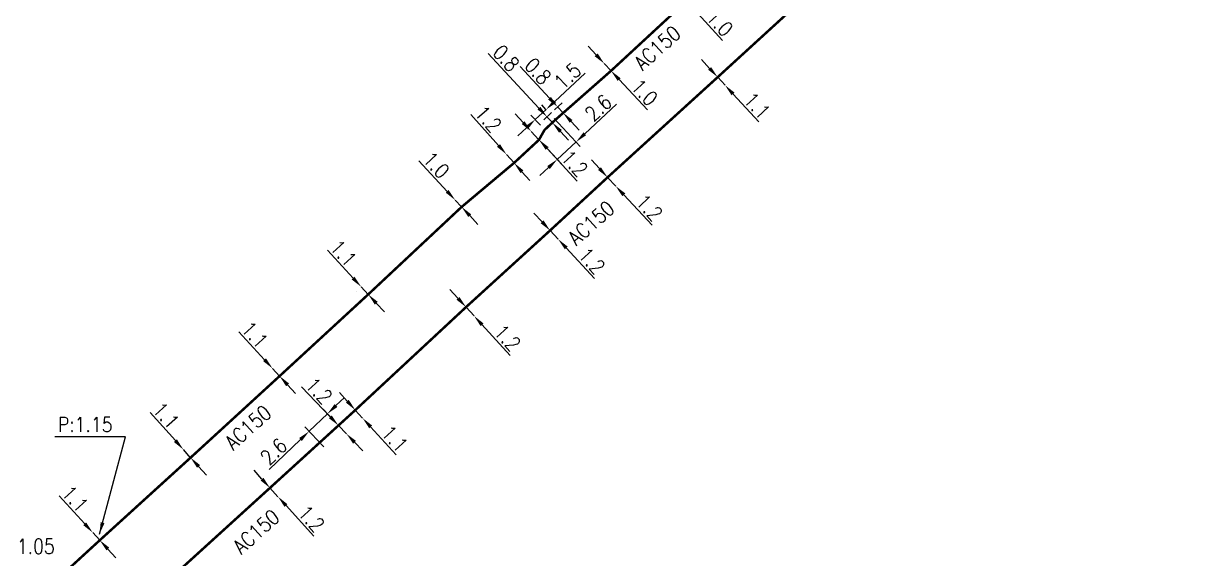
# Model space of a CAD drawing. Header units: millimetres. Extents: x 160996 to 162003, y 120996 to 122000.
# Drawn here: x 161123.2 to 161242.6, y 121663.2 to 121717.1 of the extents above; entities that cross this region are included whole.
import ezdxf

# ---------------------------------------------------------------- set-up
doc = ezdxf.new("R2010")
doc.units = ezdxf.units.MM
doc.header["$PDMODE"] = 34
doc.linetypes.add('L_100_AP', pattern=[14, 10, -1.5, 1, -1.5])
doc.layers.get('Defpoints').update_dxf_attribs({"linetype": 'CONTINUOUS'})
doc.layers.add('L_140', color=3, linetype='CONTINUOUS')
doc.styles.get("Standard").update_dxf_attribs({"font": 'romans.shx', "width": 0.85})
doc.dimstyles.get("Standard").update_dxf_attribs({"dimtxt": 1.5, "dimasz": 1.2, "dimexe": 0.625, "dimexo": 0.625, "dimgap": 0.25, "dimtad": 1, "dimdec": 1, "dimzin": 0, "dimdsep": 46, "dimtxsty": 'Standard', "dimcen": -0.5, "dimadec": 0, "dimazin": 0, "dimtfac": 1, "dimtdec": 1, "dimtmove": 0, "dimatfit": 3, "dimfxl": 0, "dimtolj": 1, "dimtzin": 0, "dimarcsym": 0})

# ---------------------------------------------------------------- blocks, each defined once
blk = doc.blocks.new('*D367')
at = {"layer": 'Defpoints', "color": 0, "linetype": 'Continuous', "transparency": 16777216}
for p in [(161193.21, 121711.71), (161193.95, 121710.9), (161193.95, 121710.9)]:
    blk.add_point(p, dxfattribs=at)
at = {"layer": 'L_140', "color": 0, "linetype": 'Continuous', "lineweight": -2, "transparency": 16777216}
for p, q in [((161192.39, 121712.59), (161191.58, 121713.48)), ((161193.21, 121711.71), (161193.95, 121710.9)), ((161194.76, 121710.01), (161197.35, 121707.2))]:
    blk.add_line(p, q, dxfattribs=at)
at = {"layer": 'L_140', "color": 0, "linetype": 'Continuous', "transparency": 16777216}
for points in [[(161192.54, 121712.73), (161192.25, 121712.46), (161193.21, 121711.71)], [(161194.91, 121710.15), (161194.61, 121709.88), (161193.95, 121710.9)]]:
    blk.add_solid(points, dxfattribs=at)
at = {"layer": 'L_140', "color": 0, "linetype": 'Continuous', "transparency": 16777216, "insert": (161197.2, 121708.84), "char_height": 1.5, "attachment_point": 5, "rotation": 312.5515}
blk.add_mtext('\\A1;1.1', dxfattribs=at)
blk = doc.blocks.new('*D368')
at = {"layer": 'Defpoints', "color": 0, "linetype": 'Continuous', "transparency": 16777216}
for p in [(161182.1, 121701.6), (161182.92, 121700.72), (161182.92, 121700.72)]:
    blk.add_point(p, dxfattribs=at)
at = {"layer": 'L_140', "color": 0, "linetype": 'Continuous', "lineweight": -2, "transparency": 16777216}
for p, q in [((161181.29, 121702.48), (161180.47, 121703.36)), ((161182.1, 121701.6), (161182.92, 121700.72)), ((161183.74, 121699.85), (161186.59, 121696.78))]:
    blk.add_line(p, q, dxfattribs=at)
at = {"layer": 'L_140', "color": 0, "linetype": 'Continuous', "transparency": 16777216}
for points in [[(161181.43, 121702.62), (161181.14, 121702.35), (161182.1, 121701.6)], [(161183.89, 121699.98), (161183.59, 121699.71), (161182.92, 121700.72)]]:
    blk.add_solid(points, dxfattribs=at)
at = {"layer": 'L_140', "color": 0, "linetype": 'Continuous', "transparency": 16777216, "insert": (161186.31, 121698.55), "char_height": 1.5, "attachment_point": 5, "rotation": 312.9408}
blk.add_mtext('\\A1;1.2', dxfattribs=at)
blk = doc.blocks.new('*D369')
at = {"layer": 'Defpoints', "color": 0, "linetype": 'Continuous', "transparency": 16777216}
for p in [(161176.3, 121696.24), (161177.12, 121695.36), (161177.12, 121695.36)]:
    blk.add_point(p, dxfattribs=at)
at = {"layer": 'L_140', "color": 0, "linetype": 'Continuous', "lineweight": -2, "transparency": 16777216}
for p, q in [((161175.49, 121697.12), (161174.67, 121698)), ((161176.3, 121696.24), (161177.12, 121695.36)), ((161177.93, 121694.48), (161180.78, 121691.4))]:
    blk.add_line(p, q, dxfattribs=at)
at = {"layer": 'L_140', "color": 0, "linetype": 'Continuous', "transparency": 16777216}
for points in [[(161175.64, 121697.26), (161175.34, 121696.98), (161176.3, 121696.24)], [(161178.08, 121694.61), (161177.79, 121694.34), (161177.12, 121695.36)]]:
    blk.add_solid(points, dxfattribs=at)
at = {"layer": 'L_140', "color": 0, "linetype": 'Continuous', "transparency": 16777216, "insert": (161180.5, 121693.18), "char_height": 1.5, "attachment_point": 5, "rotation": 312.7537}
blk.add_mtext('\\A1;1.2', dxfattribs=at)
blk = doc.blocks.new('*D370')
at = {"layer": 'Defpoints', "color": 0, "linetype": 'Continuous', "transparency": 16777216}
for p in [(161167.82, 121688.51), (161168.63, 121687.62), (161168.63, 121687.62)]:
    blk.add_point(p, dxfattribs=at)
at = {"layer": 'L_140', "color": 0, "linetype": 'Continuous', "lineweight": -2, "transparency": 16777216}
for p, q in [((161167.01, 121689.4), (161166.2, 121690.29)), ((161167.82, 121688.51), (161168.63, 121687.62)), ((161169.43, 121686.74), (161172.26, 121683.64))]:
    blk.add_line(p, q, dxfattribs=at)
at = {"layer": 'L_140', "color": 0, "linetype": 'Continuous', "transparency": 16777216}
for points in [[(161167.16, 121689.53), (161166.86, 121689.26), (161167.82, 121688.51)], [(161169.58, 121686.87), (161169.29, 121686.6), (161168.63, 121687.62)]]:
    blk.add_solid(points, dxfattribs=at)
at = {"layer": 'L_140', "color": 0, "linetype": 'Continuous', "transparency": 16777216, "insert": (161171.99, 121685.42), "char_height": 1.5, "attachment_point": 5, "rotation": 312.3281}
blk.add_mtext('\\A1;1.2', dxfattribs=at)
blk = doc.blocks.new('*D371')
at = {"layer": 'Defpoints', "color": 0, "linetype": 'Continuous', "transparency": 16777216}
for p in [(161156.65, 121678.12), (161157.39, 121677.31), (161157.39, 121677.31)]:
    blk.add_point(p, dxfattribs=at)
at = {"layer": 'L_140', "color": 0, "linetype": 'Continuous', "lineweight": -2, "transparency": 16777216}
for p, q in [((161155.84, 121679.01), (161155.04, 121679.9)), ((161156.65, 121678.12), (161157.39, 121677.31)), ((161158.2, 121676.42), (161160.77, 121673.59))]:
    blk.add_line(p, q, dxfattribs=at)
at = {"layer": 'L_140', "color": 0, "linetype": 'Continuous', "transparency": 16777216}
for points in [[(161155.99, 121679.15), (161155.7, 121678.88), (161156.65, 121678.12)], [(161158.35, 121676.56), (161158.05, 121676.29), (161157.39, 121677.31)]]:
    blk.add_solid(points, dxfattribs=at)
at = {"layer": 'L_140', "color": 0, "linetype": 'Continuous', "transparency": 16777216, "insert": (161160.63, 121675.24), "char_height": 1.5, "attachment_point": 5, "rotation": 312.2589}
blk.add_mtext('\\A1;1.1', dxfattribs=at)
blk = doc.blocks.new('*D372')
at = {"layer": 'Defpoints', "color": 0, "linetype": 'Continuous', "transparency": 16777216}
for p in [(161151.99, 121675.98), (161154.95, 121676.57), (161153.91, 121673.98)]:
    blk.add_point(p, dxfattribs=at)
at = {"layer": 'L_140', "color": 0, "linetype": 'Continuous', "lineweight": -2, "transparency": 16777216}
for p, q in [((161154.7, 121678.57), (161155.56, 121679.4)), ((161154.52, 121677.02), (161153.4, 121678.2)), ((161153.83, 121677.74), (161151.99, 121675.98)), ((161153.47, 121674.43), (161151.56, 121676.43)), ((161151.12, 121675.15), (161147.96, 121672.13))]:
    blk.add_line(p, q, dxfattribs=at)
at = {"layer": 'L_140', "color": 0, "linetype": 'Continuous', "transparency": 16777216}
for points in [[(161154.56, 121678.72), (161154.84, 121678.43), (161153.83, 121677.74)], [(161150.98, 121675.3), (161151.26, 121675.01), (161151.99, 121675.98)]]:
    blk.add_solid(points, dxfattribs=at)
at = {"layer": 'L_140', "color": 0, "linetype": 'Continuous', "transparency": 16777216, "insert": (161148.42, 121673.95), "char_height": 1.5, "attachment_point": 5, "rotation": 43.7373}
blk.add_mtext('\\A1;2.6', dxfattribs=at)
blk = doc.blocks.new('*D373')
at = {"layer": 'Defpoints', "color": 0, "linetype": 'Continuous', "transparency": 16777216}
for p in [(161154.95, 121676.57), (161155.75, 121675.74), (161155.75, 121675.74)]:
    blk.add_point(p, dxfattribs=at)
at = {"layer": 'L_140', "color": 0, "linetype": 'Continuous', "lineweight": -2, "transparency": 16777216}
for p, q in [((161154.12, 121677.44), (161151.23, 121680.46)), ((161155.75, 121675.74), (161154.95, 121676.57)), ((161156.58, 121674.87), (161157.41, 121674))]:
    blk.add_line(p, q, dxfattribs=at)
at = {"layer": 'L_140', "color": 0, "linetype": 'Continuous', "transparency": 16777216}
for points in [[(161154.27, 121677.58), (161153.98, 121677.3), (161154.95, 121676.57)], [(161156.72, 121675.01), (161156.43, 121674.73), (161155.75, 121675.74)]]:
    blk.add_solid(points, dxfattribs=at)
at = {"layer": 'L_140', "color": 0, "linetype": 'Continuous', "transparency": 16777216, "insert": (161152.98, 121680.08), "char_height": 1.5, "attachment_point": 5, "rotation": 313.7373}
blk.add_mtext('\\A1;1.2', dxfattribs=at)
blk = doc.blocks.new('*D374')
at = {"layer": 'Defpoints', "color": 0, "linetype": 'Continuous', "transparency": 16777216}
for p in [(161148.04, 121670.27), (161148.85, 121669.38), (161148.85, 121669.38)]:
    blk.add_point(p, dxfattribs=at)
at = {"layer": 'L_140', "color": 0, "linetype": 'Continuous', "lineweight": -2, "transparency": 16777216}
for p, q in [((161147.23, 121671.16), (161146.43, 121672.05)), ((161148.04, 121670.27), (161148.85, 121669.38)), ((161149.66, 121668.49), (161152.47, 121665.39))]:
    blk.add_line(p, q, dxfattribs=at)
at = {"layer": 'L_140', "color": 0, "linetype": 'Continuous', "transparency": 16777216}
for points in [[(161147.38, 121671.29), (161147.09, 121671.02), (161148.04, 121670.27)], [(161149.8, 121668.63), (161149.51, 121668.36), (161148.85, 121669.38)]]:
    blk.add_solid(points, dxfattribs=at)
at = {"layer": 'L_140', "color": 0, "linetype": 'Continuous', "transparency": 16777216, "insert": (161152.21, 121667.17), "char_height": 1.5, "attachment_point": 5, "rotation": 312.2485}
blk.add_mtext('\\A1;1.2', dxfattribs=at)
blk = doc.blocks.new('*D392')
at = {"layer": 'Defpoints', "color": 0, "linetype": 'Continuous', "transparency": 16777216}
for p in [(161189.37, 121720.12), (161189.37, 121720.12), (161190.05, 121719.38)]:
    blk.add_point(p, dxfattribs=at)
at = {"layer": 'L_140', "color": 0, "linetype": 'Continuous', "lineweight": -2, "transparency": 16777216}
for p, q in [((161188.56, 121721), (161187.75, 121721.89)), ((161189.37, 121720.12), (161190.05, 121719.38)), ((161190.86, 121718.5), (161193.69, 121715.41))]:
    blk.add_line(p, q, dxfattribs=at)
at = {"layer": 'L_140', "color": 0, "linetype": 'Continuous', "transparency": 16777216}
for points in [[(161188.71, 121721.14), (161188.42, 121720.87), (161189.37, 121720.12)], [(161191.01, 121718.63), (161190.71, 121718.36), (161190.05, 121719.38)]]:
    blk.add_solid(points, dxfattribs=at)
at = {"layer": 'L_140', "color": 0, "linetype": 'Continuous', "transparency": 16777216, "insert": (161193.42, 121717.18), "char_height": 1.5, "attachment_point": 5, "rotation": 312.4895}
blk.add_mtext('\\A1;1.0', dxfattribs=at)
blk = doc.blocks.new('*D394')
at = {"layer": 'Defpoints', "color": 0, "linetype": 'Continuous', "transparency": 16777216}
for p in [(161181.77, 121713.08), (161181.77, 121713.08), (161182.45, 121712.35)]:
    blk.add_point(p, dxfattribs=at)
at = {"layer": 'L_140', "color": 0, "linetype": 'Continuous', "lineweight": -2, "transparency": 16777216}
for p, q in [((161180.95, 121713.96), (161180.13, 121714.84)), ((161181.77, 121713.08), (161182.45, 121712.35)), ((161183.26, 121711.47), (161186.12, 121708.4))]:
    blk.add_line(p, q, dxfattribs=at)
at = {"layer": 'L_140', "color": 0, "linetype": 'Continuous', "transparency": 16777216}
for points in [[(161181.1, 121714.1), (161180.8, 121713.82), (161181.77, 121713.08)], [(161183.41, 121711.61), (161183.12, 121711.33), (161182.45, 121712.35)]]:
    blk.add_solid(points, dxfattribs=at)
at = {"layer": 'L_140', "color": 0, "linetype": 'Continuous', "transparency": 16777216, "insert": (161185.83, 121710.18), "char_height": 1.5, "attachment_point": 5, "rotation": 312.9117}
blk.add_mtext('\\A1;1.0', dxfattribs=at)
blk = doc.blocks.new('*D395')
at = {"layer": 'Defpoints', "color": 0, "linetype": 'Continuous', "transparency": 16777216}
for p in [(161166.73, 121699.31), (161166.73, 121699.31), (161167.38, 121698.62)]:
    blk.add_point(p, dxfattribs=at)
at = {"layer": 'L_140', "color": 0, "linetype": 'Continuous', "lineweight": -2, "transparency": 16777216}
for p, q in [((161165.91, 121700.19), (161163.07, 121703.27)), ((161167.38, 121698.62), (161166.73, 121699.31)), ((161168.19, 121697.74), (161169.01, 121696.86))]:
    blk.add_line(p, q, dxfattribs=at)
at = {"layer": 'L_140', "color": 0, "linetype": 'Continuous', "transparency": 16777216}
for points in [[(161166.06, 121700.33), (161165.77, 121700.06), (161166.73, 121699.31)], [(161168.34, 121697.87), (161168.05, 121697.6), (161167.38, 121698.62)]]:
    blk.add_solid(points, dxfattribs=at)
at = {"layer": 'L_140', "color": 0, "linetype": 'Continuous', "transparency": 16777216, "insert": (161164.82, 121702.85), "char_height": 1.5, "attachment_point": 5, "rotation": 312.8515}
blk.add_mtext('\\A1;1.0', dxfattribs=at)
blk = doc.blocks.new('*D396')
at = {"layer": 'Defpoints', "color": 0, "linetype": 'Continuous', "transparency": 16777216}
for p in [(161171.9, 121703.92), (161171.9, 121703.92), (161172.67, 121703.06)]:
    blk.add_point(p, dxfattribs=at)
at = {"layer": 'L_140', "color": 0, "linetype": 'Continuous', "lineweight": -2, "transparency": 16777216}
for p, q in [((161171.1, 121704.82), (161168.32, 121707.94)), ((161172.67, 121703.06), (161171.9, 121703.92)), ((161172.2, 121702.64), (161172.2, 121702.64)), ((161173.46, 121702.16), (161174.26, 121701.27))]:
    blk.add_line(p, q, dxfattribs=at)
at = {"layer": 'L_140', "color": 0, "linetype": 'Continuous', "transparency": 16777216}
for points in [[(161171.25, 121704.95), (161170.95, 121704.68), (161171.9, 121703.92)], [(161173.61, 121702.3), (161173.32, 121702.03), (161172.67, 121703.06)]]:
    blk.add_solid(points, dxfattribs=at)
at = {"layer": 'L_140', "color": 0, "linetype": 'Continuous', "transparency": 16777216, "insert": (161170.06, 121707.49), "char_height": 1.5, "attachment_point": 5, "rotation": 311.6815}
blk.add_mtext('\\A1;1.2', dxfattribs=at)
blk = doc.blocks.new('*D397')
at = {"layer": 'Defpoints', "color": 0, "linetype": 'Continuous', "transparency": 16777216}
for p in [(161176.31, 121708.01), (161177.06, 121708.71), (161176.85, 121707.42)]:
    blk.add_point(p, dxfattribs=at)
at = {"layer": 'L_140', "color": 0, "linetype": 'Continuous', "lineweight": -2, "transparency": 16777216}
for p, q in [((161176.25, 121709.59), (161173.27, 121712.79)), ((161176.76, 121708.43), (161177.52, 121709.13)), ((161177.61, 121708.12), (161177.06, 121708.71)), ((161177.31, 121707.85), (161178.06, 121708.55)), ((161178.42, 121707.24), (161179.24, 121706.36))]:
    blk.add_line(p, q, dxfattribs=at)
at = {"layer": 'L_140', "color": 0, "linetype": 'Continuous', "transparency": 16777216}
for points in [[(161176.39, 121709.72), (161176.1, 121709.45), (161177.06, 121708.71)], [(161178.57, 121707.38), (161178.28, 121707.11), (161177.61, 121708.12)]]:
    blk.add_solid(points, dxfattribs=at)
at = {"layer": 'L_140', "color": 0, "linetype": 'Continuous', "transparency": 16777216, "insert": (161175.08, 121712.31), "char_height": 1.5, "attachment_point": 5, "rotation": 312.8582}
blk.add_mtext('\\A1;0.8', dxfattribs=at)
blk = doc.blocks.new('*D398')
at = {"layer": 'Defpoints', "color": 0, "linetype": 'Continuous', "transparency": 16777216}
for p in [(161175.9, 121708.45), (161176.31, 121708.01), (161175.75, 121706.4)]:
    blk.add_point(p, dxfattribs=at)
at = {"layer": 'L_140', "color": 0, "linetype": 'Continuous', "lineweight": -2, "transparency": 16777216}
for p, q in [((161176.78, 121709.26), (161179.85, 121712.11)), ((161175.33, 121706.86), (161174.37, 121707.88)), ((161174.8, 121707.43), (161175.9, 121708.45)), ((161175.88, 121708.46), (161175.47, 121708.91)), ((161173.92, 121706.61), (161173.04, 121705.79))]:
    blk.add_line(p, q, dxfattribs=at)
at = {"layer": 'L_140', "color": 0, "linetype": 'Continuous', "transparency": 16777216}
for points in [[(161176.64, 121709.41), (161176.91, 121709.12), (161175.9, 121708.45)], [(161173.78, 121706.76), (161174.06, 121706.46), (161174.8, 121707.43)]]:
    blk.add_solid(points, dxfattribs=at)
at = {"layer": 'L_140', "color": 0, "linetype": 'Continuous', "transparency": 16777216, "insert": (161178.07, 121711.83), "char_height": 1.5, "attachment_point": 5, "rotation": 42.8582}
blk.add_mtext('\\A1;1.5', dxfattribs=at)
blk = doc.blocks.new('*D399')
at = {"layer": 'Defpoints', "color": 0, "linetype": 'Continuous', "transparency": 16777216}
for p in [(161176.31, 121708.01), (161175.18, 121705.4), (161178.93, 121705.18)]:
    blk.add_point(p, dxfattribs=at)
at = {"layer": 'L_140', "color": 0, "linetype": 'Continuous', "lineweight": -2, "transparency": 16777216}
for p, q in [((161179.81, 121706), (161183.01, 121708.97)), ((161176.73, 121707.55), (161179.35, 121704.72)), ((161175.61, 121704.94), (161177.45, 121702.95)), ((161177.02, 121703.41), (161178.93, 121705.18)), ((161176.14, 121702.6), (161175.26, 121701.78))]:
    blk.add_line(p, q, dxfattribs=at)
at = {"layer": 'L_140', "color": 0, "linetype": 'Continuous', "transparency": 16777216}
for points in [[(161179.67, 121706.14), (161179.94, 121705.85), (161178.93, 121705.18)], [(161176.01, 121702.74), (161176.28, 121702.45), (161177.02, 121703.41)]]:
    blk.add_solid(points, dxfattribs=at)
at = {"layer": 'L_140', "color": 0, "linetype": 'Continuous', "transparency": 16777216, "insert": (161181.17, 121708.62), "char_height": 1.5, "attachment_point": 5, "rotation": 42.8582}
blk.add_mtext('\\A1;2.6', dxfattribs=at)
blk = doc.blocks.new('*D400')
at = {"layer": 'Defpoints', "color": 0, "linetype": 'Continuous', "transparency": 16777216}
for p in [(161175.21, 121706.99), (161175.99, 121707.71), (161175.75, 121706.4)]:
    blk.add_point(p, dxfattribs=at)
at = {"layer": 'L_140', "color": 0, "linetype": 'Continuous', "lineweight": -2, "transparency": 16777216}
for p, q in [((161175.17, 121708.59), (161170.06, 121714.1)), ((161175.67, 121707.41), (161176.45, 121708.14)), ((161176.53, 121707.12), (161175.99, 121707.71)), ((161176.21, 121706.82), (161176.99, 121707.55)), ((161177.35, 121706.24), (161178.17, 121705.37))]:
    blk.add_line(p, q, dxfattribs=at)
at = {"layer": 'L_140', "color": 0, "linetype": 'Continuous', "transparency": 16777216}
for points in [[(161175.32, 121708.73), (161175.03, 121708.45), (161175.99, 121707.71)], [(161177.5, 121706.38), (161177.2, 121706.11), (161176.53, 121707.12)]]:
    blk.add_solid(points, dxfattribs=at)
at = {"layer": 'L_140', "color": 0, "linetype": 'Continuous', "transparency": 16777216, "insert": (161171.87, 121713.62), "char_height": 1.5, "attachment_point": 5, "rotation": 312.8582}
blk.add_mtext('\\A1;0.8', dxfattribs=at)
blk = doc.blocks.new('*D401')
at = {"layer": 'Defpoints', "color": 0, "linetype": 'Continuous', "transparency": 16777216}
for p in [(161174.4, 121706.24), (161174.4, 121706.24), (161175.18, 121705.4)]:
    blk.add_point(p, dxfattribs=at)
at = {"layer": 'L_140', "color": 0, "linetype": 'Continuous', "lineweight": -2, "transparency": 16777216}
for p, q in [((161173.58, 121707.12), (161172.77, 121708)), ((161174.4, 121706.24), (161175.18, 121705.4)), ((161176, 121704.52), (161179.05, 121701.23))]:
    blk.add_line(p, q, dxfattribs=at)
at = {"layer": 'L_140', "color": 0, "linetype": 'Continuous', "transparency": 16777216}
for points in [[(161173.73, 121707.25), (161173.44, 121706.98), (161174.4, 121706.24)], [(161176.15, 121704.65), (161175.85, 121704.38), (161175.18, 121705.4)]]:
    blk.add_solid(points, dxfattribs=at)
at = {"layer": 'L_140', "color": 0, "linetype": 'Continuous', "transparency": 16777216, "insert": (161178.76, 121703.01), "char_height": 1.5, "attachment_point": 5, "rotation": 312.8582}
blk.add_mtext('\\A1;1.2', dxfattribs=at)
blk = doc.blocks.new('*D402')
at = {"layer": 'Defpoints', "color": 0, "linetype": 'Continuous', "transparency": 16777216}
for p in [(161157.24, 121690.56), (161157.24, 121690.56), (161157.95, 121689.79)]:
    blk.add_point(p, dxfattribs=at)
at = {"layer": 'L_140', "color": 0, "linetype": 'Continuous', "lineweight": -2, "transparency": 16777216}
for p, q in [((161156.43, 121691.44), (161153.83, 121694.25)), ((161156.78, 121690.13), (161156.78, 121690.13)), ((161157.95, 121689.79), (161157.24, 121690.56)), ((161157.49, 121689.36), (161157.49, 121689.36)), ((161158.77, 121688.91), (161159.58, 121688.02))]:
    blk.add_line(p, q, dxfattribs=at)
at = {"layer": 'L_140', "color": 0, "linetype": 'Continuous', "transparency": 16777216}
for points in [[(161156.57, 121691.57), (161156.28, 121691.3), (161157.24, 121690.56)], [(161158.92, 121689.04), (161158.62, 121688.77), (161157.95, 121689.79)]]:
    blk.add_solid(points, dxfattribs=at)
at = {"layer": 'L_140', "color": 0, "linetype": 'Continuous', "transparency": 16777216, "insert": (161155.45, 121693.96), "char_height": 1.5, "attachment_point": 5, "rotation": 312.756}
blk.add_mtext('\\A1;1.1', dxfattribs=at)
blk = doc.blocks.new('*D403')
at = {"layer": 'Defpoints', "color": 0, "linetype": 'Continuous', "transparency": 16777216}
for p in [(161148.3, 121682.32), (161148.3, 121682.32), (161149.01, 121681.55)]:
    blk.add_point(p, dxfattribs=at)
at = {"layer": 'L_140', "color": 0, "linetype": 'Continuous', "lineweight": -2, "transparency": 16777216}
for p, q in [((161147.49, 121683.2), (161144.9, 121686.02)), ((161149.01, 121681.55), (161148.3, 121682.32)), ((161149.82, 121680.66), (161150.63, 121679.78))]:
    blk.add_line(p, q, dxfattribs=at)
at = {"layer": 'L_140', "color": 0, "linetype": 'Continuous', "transparency": 16777216}
for points in [[(161147.64, 121683.34), (161147.34, 121683.07), (161148.3, 121682.32)], [(161149.97, 121680.8), (161149.67, 121680.53), (161149.01, 121681.55)]]:
    blk.add_solid(points, dxfattribs=at)
at = {"layer": 'L_140', "color": 0, "linetype": 'Continuous', "transparency": 16777216, "insert": (161146.52, 121685.73), "char_height": 1.5, "attachment_point": 5, "rotation": 312.5699}
blk.add_mtext('\\A1;1.1', dxfattribs=at)
blk = doc.blocks.new('*D404')
at = {"layer": 'Defpoints', "color": 0, "linetype": 'Continuous', "transparency": 16777216}
for p in [(161139.3, 121674.14), (161139.3, 121674.14), (161140.03, 121673.32)]:
    blk.add_point(p, dxfattribs=at)
at = {"layer": 'L_140', "color": 0, "linetype": 'Continuous', "lineweight": -2, "transparency": 16777216}
for p, q in [((161138.5, 121675.04), (161135.94, 121677.88)), ((161140.03, 121673.32), (161139.3, 121674.14)), ((161140.84, 121672.43), (161141.64, 121671.54))]:
    blk.add_line(p, q, dxfattribs=at)
at = {"layer": 'L_140', "color": 0, "linetype": 'Continuous', "transparency": 16777216}
for points in [[(161138.65, 121675.17), (161138.35, 121674.9), (161139.3, 121674.14)], [(161140.99, 121672.57), (161140.69, 121672.3), (161140.03, 121673.32)]]:
    blk.add_solid(points, dxfattribs=at)
at = {"layer": 'L_140', "color": 0, "linetype": 'Continuous', "transparency": 16777216, "insert": (161137.56, 121677.57), "char_height": 1.5, "attachment_point": 5, "rotation": 311.9607}
blk.add_mtext('\\A1;1.1', dxfattribs=at)
blk = doc.blocks.new('*D405')
at = {"layer": 'Defpoints', "color": 0, "linetype": 'Continuous', "transparency": 16777216}
for p in [(161130.16, 121665.76), (161130.16, 121665.76), (161130.87, 121664.99)]:
    blk.add_point(p, dxfattribs=at)
at = {"layer": 'L_140', "color": 0, "linetype": 'Continuous', "lineweight": -2, "transparency": 16777216}
for p, q in [((161129.35, 121666.64), (161126.76, 121669.46)), ((161130.87, 121664.99), (161130.16, 121665.76)), ((161131.69, 121664.1), (161132.5, 121663.22))]:
    blk.add_line(p, q, dxfattribs=at)
at = {"layer": 'L_140', "color": 0, "linetype": 'Continuous', "transparency": 16777216}
for points in [[(161129.5, 121666.78), (161129.2, 121666.51), (161130.16, 121665.76)], [(161131.83, 121664.24), (161131.54, 121663.97), (161130.87, 121664.99)]]:
    blk.add_solid(points, dxfattribs=at)
at = {"layer": 'L_140', "color": 0, "linetype": 'Continuous', "transparency": 16777216, "insert": (161128.39, 121669.17), "char_height": 1.5, "attachment_point": 5, "rotation": 312.6125}
blk.add_mtext('\\A1;1.1', dxfattribs=at)

msp = doc.modelspace()

# ---------------------------------------------------------------- linework, layer by layer
at = {"layer": 'L_140', "linetype": 'L_100_AP', "flags": 128}
for points in [[(161060.74, 121599.53, 0.25, 0.25, 0), (161064.43, 121603.94, 0.25, 0.25, 0), (161089.2, 121627.65, 0.25, 0.25, 0), (161089.86, 121628.26, 0.25, 0.25, 0), (161090.17, 121627.93, 0.25, 0.25, 0), (161093.41, 121630.61, 0.25, 0.25, 0), (161106.37, 121642.48, 0.25, 0.25, 0), (161119.68, 121654.72, 0.25, 0.25, 0), (161130.87, 121664.99, 0.25, 0.25, 0), (161140.03, 121673.32, 0.25, 0.25, 0), (161149.01, 121681.55, 0.25, 0.25, 0), (161157.95, 121689.79, 0.25, 0.25, 0), (161167.38, 121698.62, 0.25, 0.25, 0), (161172.67, 121703.06, 0.25, 0.25, 0), (161175.13, 121705.34, 0.25, 0.25, 0.077184), (161175.22, 121705.46, 0.25, 0.25, 0), (161175.71, 121706.33, 0.25, 0.25, -0.077166), (161175.81, 121706.45, 0.25, 0.25, 0), (161176.85, 121707.42, 0.25, 0.25, 0), (161182.45, 121712.35, 0.25, 0.25, 0), (161190.05, 121719.38, 0.25, 0.25, 0), (161193.03, 121722.21, 0.25, 0.25, 0), (161194.67, 121723.71, 0.25, 0.25, 0), (161196.2, 121725.18, 0.25, 0.25, 0), (161200.92, 121729.44, 0.25, 0.25, 0), (161206.62, 121734.62, 0.25, 0.25, 0), (161219.71, 121746.78, 0.25, 0.25, 0), (161224.02, 121750.59, 0.25, 0.25, 0), (161226.7, 121753.17, 0.25, 0.25, 0), (161227.16, 121753.63, 0.25, 0.25, 0), (161231.71, 121758.18, 0.25, 0.25, 0), (161235.04, 121762.22, 0, 0, 0)], [(161071.3, 121599.75, 0.25, 0.25, 0), (161078.98, 121607.09, 0.25, 0.25, 0), (161085.19, 121612.6, 0.25, 0.25, 0), (161099.5, 121625.97, 0.25, 0.25, 0), (161108.14, 121633.64, 0.25, 0.25, 0), (161116.85, 121641.62, 0.25, 0.25, 0), (161120.57, 121645.2, 0.25, 0.25, 0), (161128.67, 121652.55, 0.25, 0.25, 0), (161138.14, 121661.27, 0.25, 0.25, 0), (161148.04, 121670.27, 0.25, 0.25, 0), (161154.95, 121676.57, 0.25, 0.25, 0), (161156.65, 121678.12, 0.25, 0.25, 0), (161167.82, 121688.51, 0.25, 0.25, 0), (161176.3, 121696.24, 0.25, 0.25, 0), (161182.1, 121701.6, 0.25, 0.25, 0), (161193.21, 121711.71, 0.25, 0.25, 0), (161206.25, 121723.64, 0.25, 0.25, 0), (161219.29, 121735.73, 0.25, 0.25, 0), (161233.59, 121748.65, 0.25, 0.25, 0), (161233.59, 121748.65, 0.25, 0.25, 0), (161233.59, 121748.65, 0.25, 0.25, 0), (161240.34, 121755.24, 0.25, 0.25, 0), (161240.68, 121754.87, 0.25, 0.25, 0), (161242.43, 121756.51, 0.25, 0.25, 0), (161242.09, 121756.88, 0.25, 0.25, 0), (161242.46, 121757.22, 0, 0, 0)]]:
    msp.add_lwpolyline(points, format="xyseb", dxfattribs=at)

# ---------------------------------------------------------------- texts
at = {"layer": 'L_140', "linetype": 'Continuous', "width": 0.85}
for p in [(161185.61, 121712.3), (161178.94, 121694.64), (161144.32, 121674.01), (161145.14, 121663.5)]:
    msp.add_text('AC150', height=1.5, rotation=41.9349, dxfattribs=at).set_placement(p)
at = {"layer": 'L_140', "linetype": 'Continuous', "char_height": 1.5, "attachment_point": 9}
for s, insert in [('\\A1;P:1.15', (161132.16, 121675.92)), ('\\A1;P:1.05', (161126.33, 121663.62))]:
    msp.add_mtext(s, dxfattribs=dict(at, insert=insert))

# ---------------------------------------------------------------- dimensions: what is measured, and where the dimension line sits
at = {"layer": 'L_140', "linetype": 'Continuous'}
for base, p1, p2, angle, picture, middle in [((161189.37, 121720.12), (161190.05, 121719.38), (161189.37, 121720.12), 312.4895, '*D392', (161192.68, 121716.51)), ((161175.99, 121707.71), (161175.75, 121706.4), (161175.21, 121706.99), 312.8582, '*D400', (161171.13, 121712.94)), ((161177.06, 121708.71), (161176.85, 121707.42), (161176.31, 121708.01), 312.8582, '*D397', (161174.35, 121711.63)), ((161181.77, 121713.08), (161182.45, 121712.35), (161181.77, 121713.08), 312.9117, '*D394', (161185.1, 121709.5)), ((161175.9, 121708.45), (161175.75, 121706.4), (161176.31, 121708.01), 222.8582, '*D398', (161178.75, 121711.1)), ((161193.95, 121710.9), (161193.21, 121711.71), (161193.95, 121710.9), 132.5515, '*D367', (161196.46, 121708.16)), ((161178.93, 121705.18), (161175.18, 121705.4), (161176.31, 121708.01), 222.8582, '*D399', (161181.85, 121707.89)), ((161171.9, 121703.92), (161172.67, 121703.06), (161171.9, 121703.92), 311.6815, '*D396', (161169.31, 121706.83)), ((161174.4, 121706.24), (161175.18, 121705.4), (161174.4, 121706.24), 312.8582, '*D401', (161178.03, 121702.33)), ((161166.73, 121699.31), (161167.38, 121698.62), (161166.73, 121699.31), 312.8515, '*D395', (161164.08, 121702.17)), ((161182.92, 121700.72), (161182.1, 121701.6), (161182.92, 121700.72), 132.9408, '*D368', (161185.58, 121697.87)), ((161177.12, 121695.36), (161176.3, 121696.24), (161177.12, 121695.36), 132.7537, '*D369', (161179.76, 121692.5)), ((161157.24, 121690.56), (161157.95, 121689.79), (161157.24, 121690.56), 312.756, '*D402', (161154.72, 121693.28)), ((161168.63, 121687.62), (161167.82, 121688.51), (161168.63, 121687.62), 132.3281, '*D370', (161171.25, 121684.74)), ((161148.3, 121682.32), (161149.01, 121681.55), (161148.3, 121682.32), 312.5699, '*D403', (161145.79, 121685.06)), ((161155.7492, 121675.739), (161154.9542, 121676.5698), (161155.7492, 121675.739), 133.7373, '*D373', (161152.2616, 121679.3838)), ((161139.3, 121674.14), (161140.03, 121673.32), (161139.3, 121674.14), 311.9607, '*D404', (161136.82, 121676.9)), ((161151.98757, 121675.98174), (161154.95416, 121676.56985), (161153.9068, 121673.976), 43.73735, '*D372', (161149.10782, 121673.22621)), ((161157.39, 121677.31), (161156.65, 121678.12), (161157.39, 121677.31), 132.2589, '*D371', (161159.89, 121674.56)), ((161148.85, 121669.38), (161148.04, 121670.27), (161148.85, 121669.38), 132.2485, '*D374', (161151.47, 121666.5)), ((161130.16, 121665.76), (161130.87, 121664.99), (161130.16, 121665.76), 312.6125, '*D405', (161127.65, 121668.49))]:
    dim = msp.add_linear_dim(base=base, p1=p1, p2=p2, angle=angle, dimstyle='Standard', dxfattribs=at)
    dim.commit()
    dim.dimension.update_dxf_attribs({"geometry": picture, "text_midpoint": middle, "dimtype": 160})

# ---------------------------------------------------------------- leaders
at = {"layer": 'L_140', "linetype": 'Continuous', "annotation_type": 0, "has_hookline": 1, "hookline_direction": 1, "text_width": 5.71}
msp.add_leader([(161130.84, 121665.61), (161133.48, 121675.41), (161132.28, 121675.41)], dimstyle='Standard', dxfattribs=at)

doc.saveas('drawing.dxf')
